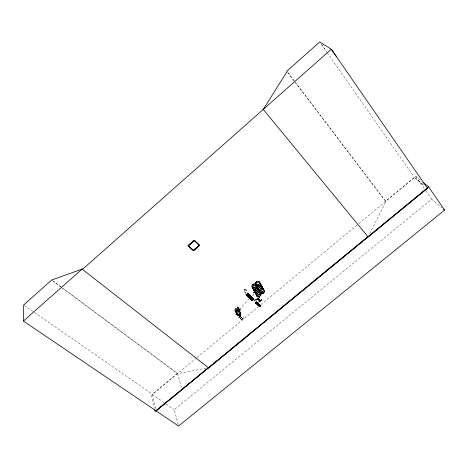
<?xml version="1.0" encoding="UTF-8"?>
<svg xmlns="http://www.w3.org/2000/svg" width="468" height="468" viewBox="0 0 468 468"><rect width="100%" height="100%" fill="white"/><g stroke="black" fill="none" stroke-linecap="round" stroke-linejoin="round"><path stroke-width="0.35" stroke-dasharray="2.34 1.75" d="M261.325 285.895L261.331 285.328L261.337 285.854M261.635 288.317L262.074 286.679M262.098 287.27L261.91 286.188M262.852 288.721L262.864 288.148M240.488 312.969L240.739 312.741L237.996 314.853M240.388 312.571C239.909 313.273 243.021 312.805 238.072 315.531L234.778 310.916L234.936 308.933L235.913 308.137L237.662 308.541L238.464 309.74L238.311 311.729L237.34 312.53L235.574 312.109L234.778 310.916L234.971 308.95L235.895 311.419L237.001 311.612L237.621 311.091L237.767 309.869L235.919 308.184M240.341 312.94L238.036 314.824M236.691 311.805C239.797 319.088 238.311 313.572 236.434 312.021M238.879 309.839L240.71 313.513L237.393 308.716M240.932 313.314L239.183 309.676L237.814 309.57L236.855 310.372L236.334 312.062L236.755 312.969L238.148 313.104L239.113 312.296L239.575 310.594M237.838 309.588L236.884 310.395L237.147 312.331L238.025 312.349L238.645 311.828L239.008 310.775L237.814 309.57M237.685 314.964L236.258 314.034M239.025 314.525C238.727 314.87 240.675 315.982 240.903 318.433M241.283 317.708C239.148 315.063 239.171 311.156 241.219 316.391M240.096 313.987L239.593 314.022M260.799 288.662L261.074 288.434L260.922 288.779M257.429 291.348L257.535 291.646L257.587 291.295M252.726 285.059L253.27 285.205L253.012 284.79M255.165 283.199L255.329 282.666M256.365 281.964L256.271 282.467M254.434 289.277L254.013 290.915M254.007 290.376L254.136 289.786M255.3 287.212L255.2 286.972M256.628 282.315L256.406 282.034M256.78 282.227L256.423 281.941M255.101 289.259L255.312 289.563L255.423 289.183M256.376 285.813L254.978 287.639L253.206 287.937A2.358 1.878 -27.7 0 1 252.738 284.708A2.358 1.878 -27.7 0 1 256.365 285.398A2.358 1.878 -27.7 0 1 253.264 287.978M257.453 287.51L257.921 286.469A2.416 1.919 -28.1 0 0 260.354 283.356A2.416 1.919 -28.1 0 0 256.382 283.567A2.416 1.919 -28.1 0 0 257.921 286.515M258.74 284.117L258.605 284.14M258.564 286.287C259.711 286.556 258.196 286.357 258.453 286.668M258.576 286.34L258.611 286.644M258.903 286.574C259.272 285.878 259.044 287.235 258.465 286.632M258.634 290.078L257.248 291.979M236.358 312.086L236.884 310.383M259.494 295.279L259.12 294.565L259.98 292.845M369.702 233.707L385.907 201.597L295.443 82.491M238.791 314.783L238.996 314.566L240.166 317.006M253.75 283.977C251.766 284.234 250.848 287.533 253.206 287.925A2.375 1.89 -27.7 0 0 256.341 285.31A2.375 1.89 -27.7 0 0 252.685 284.62A2.375 1.89 -27.7 0 0 253.217 287.914M252.749 284.977L252.907 285.182M255.323 282.666L257.154 281.128M239.201 314.753L240.675 318.579L238.92 314.946M256.663 282.28L256.353 282.362M254.165 289.844L254.44 289.277M255.054 289.312L255.388 289.663L255.388 289.107M257.722 291.546L257.429 291.441M258.196 291.178L258.664 290.142L258.471 289.054M261.606 288.259L261.916 287.756M256.207 282.052L256.651 282.017M261.922 293.208L262.846 292.096M237.627 314.888L237.867 314.671L237.492 314.888L238.206 315.613L236.369 312.045L238.124 315.643L240.95 313.279M236.077 313.273C238.311 314.595 234.216 314.414 236.077 313.273L249.07 298.841M252.223 285.012L252.644 284.573A2.358 1.878 -27.7 0 1 256.3 285.269A2.358 1.878 -27.7 0 1 253.2 287.855A2.358 1.878 -27.7 0 1 252.673 284.579M255.405 287.247L255.212 287.299M254.469 289.335L254.867 288.832M258.313 285.96L257.418 287.451L257.616 288.54M255.505 289.394L255.165 289.516M257.64 291.617L257.535 291.295M261.202 288.762L261.606 288.259M240.809 313.267L237.639 308.582L237.381 308.792L240.54 313.478M237.241 310.243L237.551 309.986L238.411 310.881L237.949 311.758L237.299 311.261L237.264 310.266M238.949 309.91L239.288 309.769L239.031 309.98M239.089 312.273L238.148 313.104M240.868 313.186L238.048 315.572M259.956 292.822L261.185 291.798L262.811 291.494L263.168 292.178M256.604 295.671L259.254 293.471M259.781 293.026L261.448 291.78L259.857 293.103M256.686 295.741L259.33 293.541M257.236 295.419L260.413 292.781M257.312 295.489L258.898 294.173M254.469 300.263C254.896 301.334 256.148 299.924 255.083 299.497M241.348 315.607L238.399 318.024L241.412 315.742M238.487 318.094L241.359 315.619M155.604 408.634L152.328 394.191L177.471 373.37L62.267 287.808M295.173 82.274L385.573 201.281L414.408 177.407L424.16 185.474M196.677 357.827L152.392 394.489L165.403 403.504M197.244 357.359L258.003 307.061M260.816 304.732L358.143 224.154M358.704 223.692L415.841 176.389L421.405 180.958M254.937 300.725L254.51 300.087M255.581 300.193L255.054 299.637M178.185 424.692L174.271 409.652L431.683 199.146L441.909 207.792M237.165 307.125L237.498 306.856L238.013 307.417A3.516 0.427 51.2 0 1 240.219 309.576L240.517 309.945L240.137 310.243L239.891 309.845A3.516 0.433 51.2 0 0 237.685 307.687L237.165 307.125L238.382 308.646L238.709 308.377L238.259 307.815L237.931 308.084L238.382 308.646M237.615 307.687L237.949 307.417M237.604 307.979L237.937 307.71L237.498 306.856M237.487 314.999L237.937 314.654L238.399 314.999L237.949 315.344L237.533 315.081L237.937 314.654M258.342 286.018L260.044 285.258L261.63 285.849L261.167 285.474M254.896 288.891L256.599 288.136L258.19 288.709M260.068 289.288A2.398 1.901 -28.1 0 1 257.57 287.141A2.398 1.901 -28.1 0 1 261.32 285.638A2.398 1.901 -28.1 0 1 260.647 289.054L261.173 288.703L260.682 289.119A2.398 1.901 -28.1 0 0 261.483 285.79A2.398 1.901 -28.1 0 0 257.751 286.849A2.398 1.901 -28.1 0 0 259.5 289.44L257.891 288.885L257.423 287.99M257.219 291.915L257.739 291.564M240.517 309.945L240.207 309.664A3.007 0.369 51.2 0 0 238.259 307.815M240.71 313.496L238.838 309.869M238.411 315.403L237.738 314.671M261.553 292.518L262.747 291.892M261.366 292.172L262.788 291.529M258.874 285.661L261.191 285.544M258.699 286.334L259.003 286.486M255.429 288.534L257.751 288.405M255.388 289.663L255.657 289.253M239.815 313.794L240.961 316.251M256.599 282.409L256.171 282.327M253.012 285.188L253.27 284.848M206.259 368.152L177.553 373.657L62.285 288.083M256.639 292.143A2.398 1.901 -27.7 0 1 254.13 290.014A2.387 1.89 -27.7 0 1 257.856 288.504A2.387 1.89 -27.7 0 1 257.201 291.892A2.398 1.901 -27.7 0 0 257.874 288.51A2.387 1.89 -27.7 0 0 254.13 289.996A2.387 1.89 -27.7 0 0 256.628 292.12L255.429 292.219M256.054 292.319L256.657 292.207M256.441 282.502L256.78 282.005M253.75 283.988L255.902 284.386L256.37 285.808M253.112 285.223L252.761 285.176M258.658 284.468L258.804 284.135M257.16 281.139L258.874 281.239L259.769 282.438M253.106 284.725L253.428 285.018L252.942 285.299M256.054 292.307L254.902 292.05M258.863 289.364L259.453 289.394M254.352 283.889L254.937 283.924M235.615 312.086L237.317 312.478M236.551 313.542L235.971 313.806L236.129 314.397M235.749 314.157L236.334 313.899L236.176 313.303M238.323 315.333L235.094 310.588M238.311 311.729L238.464 309.74M236.41 313.888L237.785 314.771M255.23 293.231L255.703 293.547M253.755 290.376L254.223 290.692M254.457 291.751L254.931 292.102M252.966 288.855L253.434 289.171M257.926 288.949L258.359 289.247M258.441 289.762L258.915 290.078M258.675 290.359L259.149 290.675M255.622 289.13L255.692 289.265M256.844 286.322L255.885 284.971M256.944 286.931L257.412 287.247M257.646 287.843L256.856 287.1M256.142 285.416L256.61 285.732M24.277 305.382L33.848 312.021M34.445 312.437L152.328 394.191M165.994 403.913L174.271 409.652M261.893 286.878L262.694 287.627L262.291 287.147M259.553 282.561L260.032 282.883M260.846 284.386L260.413 284.088L261.331 285.421M52.913 280.858L61.682 287.375M52.34 280.701L61.7 287.65M414.835 177.799L424.178 185.533M237.937 307.71L238.709 308.377M245.706 293.161L245.08 292.131A1.293 0.749 -47.2 0 1 244.735 290.862L244.688 290.815A1.293 0.749 -47.2 0 0 245.033 292.09L245.659 293.114M254.75 301.035L254.721 301.006A0.854 0.509 -47.3 0 1 254.323 300.684M245.22 289.171L245.706 290.043A1.293 0.749 -47.2 0 1 246.46 290.979L247.619 293.881M244.735 290.862L244.314 290.061A0.643 0.374 -47.2 0 1 244.624 289.306A0.643 0.374 -47.2 0 1 245.285 289.247L245.706 290.043M246.414 290.938L246.46 290.979A1.293 0.749 -47.2 0 0 245.659 290.002M255.154 299.643L255.119 299.614A0.854 0.509 -47.3 0 1 255.651 299.754M244.314 290.061L244.36 290.101A0.643 0.374 -47.2 0 1 244.67 289.347A0.643 0.374 -47.2 0 1 245.331 289.294M385.573 201.281L385.907 201.597M253.036 288.902L252.474 287.943M253.826 290.429L253.264 288.867M254.142 291.342L254.487 291.804M255.3 293.278L254.732 292.19M287.955 72.634L295.004 81.912M287.68 72.405L294.735 81.695M256.534 285.679L257.096 287.235M256.452 286.065L256.154 285.667L256.833 286.942M257.336 287.194L257.897 288.75M256.955 287.182L257.26 287.58M258.166 288.651L258.506 289.119M258.833 290.02L259.237 290.499A2.434 1.925 -27.7 0 0 255.663 290.341A2.434 1.925 -27.7 0 0 255.674 293.53M258.19 288.844L258.757 290.417M258.348 289.938L258.658 290.341M259.951 282.824L260.512 284.386M260.764 284.333L261.062 284.731A2.381 1.89 -28.1 0 1 258.64 287.832A2.381 1.89 -28.1 0 1 257.131 284.924A2.381 1.89 -28.1 0 1 261.05 284.719L260.372 283.462A2.375 1.89 -28.1 0 0 256.458 283.666A2.375 1.89 -28.1 0 0 257.973 286.574A2.375 1.89 -28.1 0 0 260.372 283.462L260.518 283.912M261.606 285.784L261.945 286.252M263.221 288.756L263.525 289.166M263.121 288.68L263.42 289.084A2.41 1.901 -28.1 0 0 260.395 288.504A2.41 1.901 -28.1 0 0 259.149 291.318L258.465 290.031M321.662 44.419L324.897 48.976M321.393 44.331L326.816 52.088M327.231 52.685L414.408 177.407M415.841 176.389L425.43 190.16M425.845 190.763L431.683 199.146M238.399 314.999L237.949 315.344M259.553 281.952A2.369 1.884 -28.1 0 1 257.166 285.053A2.363 1.884 -28.1 0 0 259.553 281.958A2.363 1.884 -28.1 0 0 255.663 282.163A2.363 1.884 -28.1 0 0 257.166 285.053A2.422 1.925 -28.1 0 1 261.173 284.866A2.422 1.925 -28.1 0 1 258.728 288.031A2.422 1.925 -28.1 0 1 257.189 285.076A2.369 1.884 -28.1 0 1 255.657 282.157A2.369 1.884 -28.1 0 1 259.553 281.952L260.237 283.21A2.375 1.89 -28.1 0 1 257.839 286.317A2.375 1.89 -28.1 0 1 256.324 283.415A2.375 1.89 -28.1 0 1 260.231 283.21M261.185 284.971A2.387 1.895 -28.1 0 1 258.781 288.089A2.387 1.895 -28.1 0 1 257.265 285.182A2.358 1.878 -28.1 0 0 259.617 282.087A2.358 1.878 -28.1 0 0 255.733 282.292A2.358 1.878 -28.1 0 0 257.236 285.176A2.387 1.895 -28.1 0 1 261.185 284.971L262.577 287.527M262.712 287.791L263.414 289.066M256.148 284.801L256.821 286.059M257.628 287.574L256.955 286.317L257.102 286.767A2.375 1.884 -27.7 0 1 253.989 289.376A2.41 1.913 -27.7 0 1 253.393 285.983A2.41 1.913 -27.7 0 1 257.096 286.685A2.41 1.913 -27.7 0 1 253.925 289.323A2.375 1.884 -27.7 0 1 253.457 286.094A2.375 1.884 -27.7 0 1 257.107 286.785M255.37 284.164L256.037 285.427M256.967 287.2L258.33 289.774L258.184 289.312M251.971 287.007L252.621 288.276L252.468 287.82M252.749 288.534L253.41 289.797L253.258 289.341M253.539 290.055L254.884 292.646M255.013 292.904L255.686 294.196A2.404 1.895 -27.7 0 1 256.406 291.745A2.404 1.895 -27.7 0 1 259.214 291.266M239.154 309.711L239.598 310.617M239.926 313.788L241.19 316.456M239.791 314.168L241.552 317.842M239.616 313.958L240.885 316.631M238.797 314.736L240.47 318.398M238.774 314.712L240.464 318.445M255.932 300.924L256.47 302.223M255.534 293.74L255.703 294.349A2.445 1.93 -27.7 0 1 256.429 291.81A2.445 1.93 -27.7 0 1 259.284 291.324M255.534 293.863L255.698 294.349M253.984 290.856L254.177 291.4M256.686 286.486L256.844 287.089M255.885 285.094L256.043 285.574M255.177 283.737C255.856 286.34 260.155 284.877 259.781 282.444M258.997 290.856L259.167 291.465L259.003 290.388M257.903 288.282L257.751 287.802L259.126 290.406A2.398 1.895 -27.7 0 0 255.592 290.195A2.398 1.895 -27.7 0 0 255.61 293.331M262.7 287.639L262.858 288.241M177.471 373.37L181.847 388.732M151.421 395.15L154.446 408.605M252.474 287.346L252.468 287.919M255.891 284.503L255.879 285.07M255.54 293.272L255.534 293.84M255.177 283.204L255.165 283.731M254.738 291.716L254.727 292.289M256.692 286.012L256.68 286.586M259.769 282.444L259.769 282.97M259.471 289.376A2.387 1.89 -28.1 0 1 257.733 286.802A2.387 1.89 -28.1 0 1 261.448 285.743A2.387 1.89 -28.1 0 1 260.641 289.043M260.588 288.937A2.381 1.89 -28.1 0 0 261.249 285.556A2.381 1.89 -28.1 0 0 257.535 287.048A2.381 1.89 -28.1 0 0 260.015 289.171A2.41 1.901 -28.1 0 1 263.244 288.931M263.221 291.271A2.445 1.93 -28.1 0 1 261.062 292.412M259.202 291.505A2.445 1.93 -28.1 0 1 260.196 288.809A2.445 1.93 -28.1 0 1 263.227 288.814M259.541 289.499A2.381 1.89 -28.1 0 1 257.722 287.1A2.381 1.89 -28.1 0 1 261.22 285.696A2.381 1.89 -28.1 0 1 261.226 288.82M259.196 290.716A2.398 1.901 -28.1 0 1 258.646 288.171A2.398 1.901 -28.1 0 1 261.647 286.966A2.398 1.901 -28.1 0 1 262.712 289.306M263.104 291.09A2.41 1.901 -28.1 0 1 260.974 292.207M263.18 291.19A2.445 1.93 -28.1 0 1 261.021 292.33M259.161 291.424A2.445 1.93 -28.1 0 1 260.43 288.569A2.445 1.93 -28.1 0 1 263.49 289.142M259.085 290.581A2.439 1.93 -28.1 0 1 258.529 287.99A2.439 1.93 -28.1 0 1 261.577 286.767A2.439 1.93 -28.1 0 1 262.653 289.142M259.056 290.458A2.398 1.895 -28.1 0 1 258.511 287.914A2.398 1.895 -28.1 0 1 261.513 286.709A2.398 1.895 -28.1 0 1 262.571 289.048M263.244 291.348A2.41 1.901 -28.1 0 1 261.115 292.471M259.132 291.102A2.41 1.901 -28.1 0 1 259.126 290.581M259.284 290.055A2.41 1.901 -28.1 0 1 259.582 289.552M256.628 292.12A2.387 1.89 -27.7 0 1 254.13 289.996A2.398 1.901 -27.7 0 1 257.874 288.51A2.387 1.89 -27.7 0 1 257.201 291.892M256.581 292.026A2.381 1.884 -27.7 0 1 254.095 289.914A2.381 1.884 -27.7 0 1 257.809 288.423A2.381 1.884 -27.7 0 1 257.154 291.798M259.722 294.068A2.445 1.93 -27.7 0 1 257.564 295.209M256.704 292.254A2.381 1.884 -27.7 0 1 254.212 290.142A2.381 1.884 -27.7 0 1 257.926 288.651A2.381 1.884 -27.7 0 1 257.277 292.026M259.219 294.401A2.404 1.895 -27.7 0 1 257.517 295.086M259.202 290.476A2.434 1.925 -27.7 0 0 255.622 290.259A2.434 1.925 -27.7 0 0 255.633 293.448A2.404 1.895 -27.7 0 0 255.663 293.986M259.781 294.226A2.404 1.895 -27.7 0 1 257.657 295.349M255.815 292.945A2.404 1.895 -27.7 0 1 259.348 291.523M237.931 308.084A3.007 0.369 51.2 0 1 239.879 309.927M237.709 310.81L236.615 310.436L236.439 311.77L236.346 310.401L235.24 309.915L236.393 310.073L236.568 308.816L236.668 310.12L237.726 310.793M237.054 309.88L237.048 310.606L236.124 310.653L235.398 308.857L235.708 308.599L237.054 309.88M253.878 294.243L253.504 295.132L252.714 295.209L253.118 294.881A3.194 1.895 -46.9 0 1 254.633 291.125A3.194 1.895 -46.9 0 1 257.956 290.844L258.359 290.511L257.95 291.435L257.119 291.546L257.517 291.213A2.668 1.579 -46.9 0 0 254.744 291.441A2.668 1.579 -46.9 0 0 253.475 294.577L253.878 294.243M235.088 310.676L234.86 310.91L235.076 310.688M243.664 317.678L240.821 320.165L243.664 317.678M243.705 317.76L240.821 320.165L243.705 317.76M263.203 288.738L262.77 288.44L263.197 288.744M254.779 290.903A2.381 1.89 -27.7 0 0 257.915 288.3A2.381 1.89 -27.7 0 0 254.253 287.609A2.381 1.89 -27.7 0 0 254.779 290.903M254.721 290.844A2.422 1.919 -27.7 0 0 257.903 288.2A2.422 1.919 -27.7 0 0 254.182 287.498A2.422 1.919 -27.7 0 0 254.721 290.844M254.645 290.646A2.381 1.89 -27.7 0 0 257.774 288.048A2.381 1.89 -27.7 0 0 254.118 287.358A2.381 1.89 -27.7 0 0 254.645 290.646M254.68 290.768A2.422 1.919 -27.7 0 0 257.862 288.124A2.422 1.919 -27.7 0 0 254.142 287.422A2.422 1.919 -27.7 0 0 254.68 290.768M253.884 289.242A2.41 1.913 -27.7 0 0 257.055 286.609A2.41 1.913 -27.7 0 0 253.352 285.907A2.41 1.913 -27.7 0 0 253.884 289.242M253.855 289.125A2.375 1.884 -27.7 0 0 256.973 286.527A2.375 1.884 -27.7 0 0 253.328 285.837A2.375 1.884 -27.7 0 0 253.855 289.125M255.733 290.452A2.398 1.895 -27.7 0 0 255.744 293.588A2.404 1.901 -27.7 0 1 255.727 290.452A2.404 1.901 -27.7 0 1 259.26 290.663A2.398 1.895 -27.7 0 0 255.733 290.452"/><path stroke-width="0.7" d="M423.072 182.333L428.635 186.902L444.6 210.073L178.542 426.055L23.4 321.06L23.675 304.966L51.743 279.987L82.116 269.1L82.467 269.363L331.297 49.222L336.246 56.265M240.593 318.609L240.704 318.187L240.698 318.603M259.477 306.639L260.577 305.733L256.411 301.965L255.434 302.773L259.471 306.651L260.307 305.914M255.622 302.615L255.405 302.884L255.622 302.615L259.781 306.394L255.487 302.661M256.318 302.135L260.261 305.996L260.565 305.75M260.454 305.844L256.312 301.977M253.744 299.257L252.211 300.655L246.045 294.705L247.683 293.465L253.89 299.28L253.609 299.514L247.361 293.74L247.519 293.477L253.785 299.292M252.422 300.491L252.726 300.228L246.455 294.483L246.063 294.741L252.287 300.532L246.168 294.723M253.393 299.684L253.621 299.491L247.162 293.898L247.396 293.705L253.703 299.438L247.683 293.465M246.484 294.46L252.603 300.269L246.455 294.483M259.295 299.853L259.12 300.041M263.262 109.413L287.077 71.475L286.796 71.241L319.726 41.944L331.297 49.222L427.407 188.165L208.669 367.942L82.116 269.1M256.189 302.24L260.43 305.856L256.218 302.123M259.699 306.405L255.54 302.761M252.521 300.409L246.285 294.635M253.422 299.672L247.192 293.892M246.186 294.717L252.316 300.509M247.244 293.769L253.498 299.532M257.64 299.04L259.904 301.14M257.739 298.847L260.056 301.029L257.804 298.917M23.4 321.06L82.163 269.059L82.508 269.328M188.001 245.682L194.261 240.277L199.655 245.378L193.43 250.737L188.048 245.794L194.261 240.277M188.329 245.671L194.238 240.564L199.333 245.39L193.454 250.456L188.329 245.671L193.454 250.456M188.376 245.782L194.238 240.564M193.407 250.339L199.333 245.39M199.608 245.267L193.43 250.737M246.689 295.296L248.163 294.068M249.409 297.823L250.877 296.595M250.041 298.409L251.509 297.186M250.602 298.923L252.071 297.701M251.234 299.508L252.702 298.286M251.655 299.894L253.118 298.678M256.476 299.965L259.371 297.472L256.441 299.906M255.85 303.159L256.827 302.351M261.805 299.801L258.874 302.211M241.552 317.427L241.476 317.866L241.576 317.468M258.816 305.902L259.787 305.101M156.084 410.758L367.877 236.668M156.113 410.898L428.635 186.902M208.412 367.743L155.084 411.436L154.762 410.021M427.471 188.259L368.082 236.919L262.975 109.062M258.09 298.555L260.354 300.661M258.272 298.514L260.536 300.62M253.872 299.286L247.648 293.5M259.781 306.394L255.627 302.65M443.524 209.161L444.6 210.073M194.308 240.388L199.655 245.378M258.786 302.123L261.694 299.684M260.062 305.352L259.061 306.107M258.038 304.498L258.558 304.522L258.038 304.498M258.57 303.948L257.622 304.803L258.593 303.995M258.979 304.329L258.038 305.183L259.009 304.381M259.348 304.668L258.406 305.522L259.348 304.668M261.805 293.769A2.41 1.901 -28.1 0 0 264.244 290.628A2.41 1.901 -28.1 0 0 260.284 290.85A2.41 1.901 -28.1 0 0 261.805 293.769M261.758 293.676A2.404 1.895 -28.1 0 0 264.192 290.54A2.404 1.895 -28.1 0 0 260.243 290.763A2.404 1.895 -28.1 0 0 261.758 293.676M257.751 296.618A2.41 1.895 -27.7 0 0 260.922 293.992A2.41 1.895 -27.7 0 0 257.23 293.307A2.41 1.895 -27.7 0 0 257.751 296.618M257.704 296.525A2.404 1.895 -27.7 0 0 260.869 293.904A2.404 1.895 -27.7 0 0 257.184 293.225A2.404 1.895 -27.7 0 0 257.704 296.525"/></g></svg>
